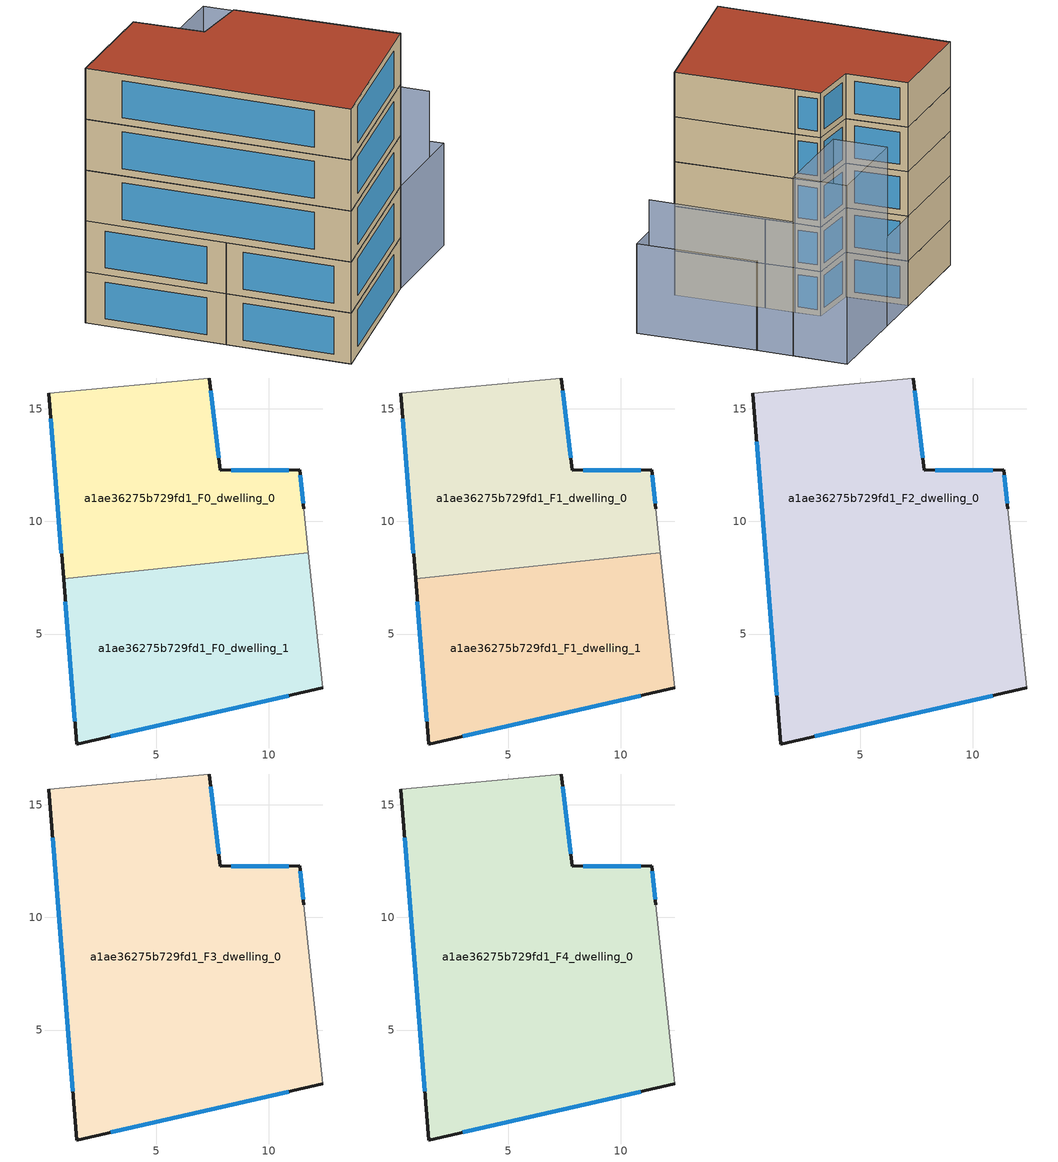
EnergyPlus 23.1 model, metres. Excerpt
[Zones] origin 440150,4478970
a1ae36275b729fd1_F0_dwelling_0
 floor ground (EU_floor_Construction): 11.76,8.61 11.54,10.56 11.36,12.29 7.84,12.27 7.35,16.37 0.22,15.69 0.89,7.45 z0
 wall outside (EU_wall_Construction): 0.89,7.45 0.22,15.69 / 7.35,16.37 7.84,12.27 11.36,12.29 11.54,10.56 z0:3
 wall adiabatic (EU_wall_Construction): 11.54,10.56 11.76,8.61 / 0.22,15.69 7.35,16.37 z0:3
 wall to a1ae36275b729fd1_F0_dwelling_1 (EU_wall_Construction): 11.75,8.61 0.88,7.45 z0:3
 window (EU_Window_Construction): 0.79,8.59 0.32,14.55 / 7.42,15.8 7.77,12.84 / 8.33,12.27 10.87,12.28 / 11.39,12.05 11.52,10.8 z0.42:2.58
a1ae36275b729fd1_F0_dwelling_1
 floor ground (EU_floor_Construction): 12.4,2.62 11.76,8.61 0.89,7.45 1.47,0.12 z0
 wall outside (EU_wall_Construction): 12.4,2.62 1.47,0.12 0.89,7.45 z0:3
 wall adiabatic (EU_wall_Construction): 11.76,8.61 12.4,2.62 z0:3
 window (EU_Window_Construction): 10.88,2.27 2.99,0.47 / 1.39,1.14 0.97,6.43 z0.42:2.58
a1ae36275b729fd1_F1_dwelling_0
 floor to a1ae36275b729fd1_F0_dwelling_0 (EU_floor_Construction): 11.75,8.61 11.54,10.56 11.36,12.29 7.84,12.27 7.35,16.37 0.22,15.69 0.88,7.45 z3
 wall outside (EU_wall_Construction): 0.89,7.45 0.22,15.69 / 7.35,16.37 7.84,12.27 11.36,12.29 11.54,10.56 z3:6
 wall adiabatic (EU_wall_Construction): 11.54,10.56 11.76,8.61 / 0.22,15.69 7.35,16.37 z3:6
 wall to a1ae36275b729fd1_F1_dwelling_1 (EU_wall_Construction): 11.75,8.61 0.88,7.45 z3:6
 window (EU_Window_Construction): 0.79,8.59 0.32,14.55 / 7.42,15.8 7.77,12.84 / 8.33,12.27 10.87,12.28 / 11.39,12.05 11.52,10.8 z3.42:5.58
a1ae36275b729fd1_F1_dwelling_1
 floor to a1ae36275b729fd1_F0_dwelling_1 (EU_floor_Construction): 12.4,2.62 11.75,8.61 0.88,7.45 1.47,0.12 z3
 wall outside (EU_wall_Construction): 12.4,2.62 1.47,0.12 0.89,7.45 z3:6
 wall adiabatic (EU_wall_Construction): 11.76,8.61 12.4,2.62 z3:6
 window (EU_Window_Construction): 10.88,2.27 2.99,0.47 / 1.39,1.14 0.97,6.43 z3.42:5.58
a1ae36275b729fd1_F2_dwelling_0
 floor to a1ae36275b729fd1_F1_dwelling_0 (EU_floor_Construction): 11.75,8.61 11.54,10.56 11.36,12.29 7.84,12.27 7.35,16.37 0.22,15.69 0.89,7.45 z6
 floor to a1ae36275b729fd1_F1_dwelling_1 (EU_floor_Construction): 12.4,2.62 11.75,8.61 0.89,7.45 1.47,0.12 z6
 wall outside (EU_wall_Construction): 12.4,2.62 1.47,0.12 0.22,15.69 / 7.35,16.37 7.84,12.27 11.36,12.29 11.54,10.56 z6:9
 wall adiabatic (EU_wall_Construction): 11.54,10.56 12.4,2.62 / 0.22,15.69 7.35,16.37 z6:9
 window (EU_Window_Construction): 10.88,2.27 2.99,0.47 / 1.3,2.28 0.4,13.53 / 7.42,15.8 7.77,12.84 / 8.33,12.27 10.87,12.28 / 11.39,12.05 11.52,10.8 z6.42:8.58
a1ae36275b729fd1_F3_dwelling_0
 floor to a1ae36275b729fd1_F2_dwelling_0 (EU_floor_Construction): 12.4,2.62 11.54,10.56 11.36,12.29 7.84,12.27 7.35,16.37 0.22,15.69 1.47,0.12 z9
 wall outside (EU_wall_Construction): 12.4,2.62 1.47,0.12 0.22,15.69 / 7.35,16.37 7.84,12.27 11.36,12.29 11.54,10.56 z9:12
 wall adiabatic (EU_wall_Construction): 11.54,10.56 12.4,2.62 / 0.22,15.69 7.35,16.37 z9:12
 window (EU_Window_Construction): 10.88,2.27 2.99,0.47 / 1.3,2.28 0.4,13.53 / 7.42,15.8 7.77,12.84 / 8.33,12.27 10.87,12.28 / 11.39,12.05 11.52,10.8 z9.42:11.58
a1ae36275b729fd1_F4_dwelling_0
 floor to a1ae36275b729fd1_F3_dwelling_0 (EU_floor_Construction): 12.4,2.62 11.54,10.56 11.36,12.29 7.84,12.27 7.35,16.37 0.22,15.69 1.47,0.12 z12
 wall outside (EU_wall_Construction): 12.4,2.62 1.47,0.12 0.22,15.69 / 7.35,16.37 7.84,12.27 11.36,12.29 11.54,10.56 z12:15
 wall adiabatic (EU_wall_Construction): 11.54,10.56 12.4,2.62 / 0.22,15.69 7.35,16.37 z12:15
 window (EU_Window_Construction): 10.88,2.27 2.99,0.47 / 1.3,2.28 0.4,13.53 / 7.42,15.8 7.77,12.84 / 8.33,12.27 10.87,12.28 / 11.39,12.05 11.52,10.8 z12.42:14.58
 roof outside (EU_roof_Construction): 11.36,12.29 11.54,10.56 12.4,2.62 1.47,0.12 0.22,15.69 7.35,16.37 7.84,12.27 z15
shading: 10.92,16.69 0.22,15.69 / 12.4,2.62 11.54,10.56 / 11.54,10.56 18.15,11.27 / 18.15,11.27 19,3.33 / 19,3.33 12.4,2.62 z0:6; 18.73,4.07 17.61,17.3 z0:9; 10.92,16.69 17.61,17.3 / 17.61,17.3 17.93,13.71 / 17.93,13.71 11.24,13.11 / 11.24,13.11 10.92,16.69 z0:12
[Building]
EU S2 Campaign: North Axis=0; Terrain=City; Solar Distribution=FullExterior
[Site:Location]
Madrid: Latitude=40.5; Longitude=-3.5; Time Zone=1; Elevation=609
[SizingPeriod:WeatherFileDays]
AnnualSizingPeriod: Begin Month=1; Begin Day of Month=1; End Month=12; End Day of Month=31; Day of Week for Start Day=Monday; Use Weather File Daylight Saving Period=No; Use Weather File Rain and Snow Indicators=No
[MATERIAL]
EU_InternalMass_Material: Roughness=MediumRough; Thickness=0.1; Conductivity=1; Density=1800; Specific Heat=900; Thermal Absorptance=0.9; Solar Absorptance=0.7; Visible Absorptance=0.7
[MATERIAL:NOMASS] Roughness=MediumRough; Thermal Absorptance=0.9; Solar Absorptance=0.7; Visible Absorptance=0.7
Name | Thermal Resistance
EU_wall_NoMass | 1.60022
EU_roof_NoMass | 1.57597
EU_floor_NoMass | 0.470652
[WINDOWMATERIAL:SIMPLEGLAZINGSYSTEM]
EU_Window_SimpleGlazing: UFactor=3.28802; Solar Heat Gain Coefficient=0.85; Visible Transmittance=0.85
[CONSTRUCTION]
EU_wall_Construction: EU_wall_NoMass
EU_roof_Construction: EU_roof_NoMass
EU_floor_Construction: EU_floor_NoMass
EU_InternalMass_Construction: EU_InternalMass_Material
EU_Window_Construction: EU_Window_SimpleGlazing
[ZONE] Type=1; Multiplier=1; Ceiling Height=autocalculate; Floor Area=autocalculate; Part of Total Floor Area=Yes
Name | Volume
a1ae36275b729fd1_F0_dwelling_0 | 221.044
a1ae36275b729fd1_F1_dwelling_0 | 221.043
a1ae36275b729fd1_F2_dwelling_0 | 442.062
a1ae36275b729fd1_F3_dwelling_0; a1ae36275b729fd1_F4_dwelling_0 | 442.063
a1ae36275b729fd1_F0_dwelling_1; a1ae36275b729fd1_F1_dwelling_1 | 221.035
[INTERNALMASS] Construction=EU_InternalMass_Construction
Name | Zone or ZoneList | Surface Area
a1ae36275b729fd1_F0_dwelling_0_EU_InternalMass | a1ae36275b729fd1_F0_dwelling_0 | 73.6812
a1ae36275b729fd1_F0_dwelling_1_EU_InternalMass | a1ae36275b729fd1_F0_dwelling_1 | 73.6783
a1ae36275b729fd1_F1_dwelling_0_EU_InternalMass | a1ae36275b729fd1_F1_dwelling_0 | 73.6812
a1ae36275b729fd1_F1_dwelling_1_EU_InternalMass | a1ae36275b729fd1_F1_dwelling_1 | 73.6783
a1ae36275b729fd1_F2_dwelling_0_EU_InternalMass | a1ae36275b729fd1_F2_dwelling_0 | 147.354
a1ae36275b729fd1_F3_dwelling_0_EU_InternalMass | a1ae36275b729fd1_F3_dwelling_0 | 147.354
a1ae36275b729fd1_F4_dwelling_0_EU_InternalMass | a1ae36275b729fd1_F4_dwelling_0 | 147.354
[OTHEREQUIPMENT] Fuel Type=Electricity; Design Level Calculation Method=Watts/Area; Power per Zone Floor Area=1; Fraction Latent=0; Fraction Radiant=0; Fraction Lost=0; Carbon Dioxide Generation Rate=0; EndUse Subcategory=EU_Step8_InternalGains
Name | Zone or ZoneList or Space or SpaceList | Schedule
EU_Step8_InternalGain_a1ae36275b729fd1_F0_dwelling_0_f000 | a1ae36275b729fd1_F0_dwelling_0 | EU_Step8_GainSchedule_a1ae36275b729fd1_F0_dwelling_0_f000
EU_Step8_InternalGain_a1ae36275b729fd1_F0_dwelling_1_f000 | a1ae36275b729fd1_F0_dwelling_1 | EU_Step8_GainSchedule_a1ae36275b729fd1_F0_dwelling_1_f000
EU_Step8_InternalGain_a1ae36275b729fd1_F1_dwelling_0_f000 | a1ae36275b729fd1_F1_dwelling_0 | EU_Step8_GainSchedule_a1ae36275b729fd1_F1_dwelling_0_f000
EU_Step8_InternalGain_a1ae36275b729fd1_F1_dwelling_1_f000 | a1ae36275b729fd1_F1_dwelling_1 | EU_Step8_GainSchedule_a1ae36275b729fd1_F1_dwelling_1_f000
EU_Step8_InternalGain_a1ae36275b729fd1_F2_dwelling_0_f000 | a1ae36275b729fd1_F2_dwelling_0 | EU_Step8_GainSchedule_a1ae36275b729fd1_F2_dwelling_0_f000
EU_Step8_InternalGain_a1ae36275b729fd1_F3_dwelling_0_f000 | a1ae36275b729fd1_F3_dwelling_0 | EU_Step8_GainSchedule_a1ae36275b729fd1_F3_dwelling_0_f000
EU_Step8_InternalGain_a1ae36275b729fd1_F4_dwelling_0_f000 | a1ae36275b729fd1_F4_dwelling_0 | EU_Step8_GainSchedule_a1ae36275b729fd1_F4_dwelling_0_f000
[ZONEVENTILATION:DESIGNFLOWRATE] Schedule=EU_AlwaysOn; Design Flow Rate Calculation Method=AirChanges/Hour; Air Changes per Hour=0.480704; Ventilation Type=Natural; Fan Pressure Rise=0; Fan Total Efficiency=1; Constant Term Coefficient=1; Temperature Term Coefficient=0; Velocity Term Coefficient=0; Velocity Squared Term Coefficient=0; Minimum Indoor Temperature=-100; Maximum Indoor Temperature=100; Delta Temperature=-100; Minimum Outdoor Temperature=-100; Maximum Outdoor Temperature=100; Maximum Wind Speed=40
Name | Zone or ZoneList or Space or SpaceList
EU_ConstantAir_a1ae36275b729fd1_F0_dwelling_0 | a1ae36275b729fd1_F0_dwelling_0
EU_ConstantAir_a1ae36275b729fd1_F0_dwelling_1 | a1ae36275b729fd1_F0_dwelling_1
EU_ConstantAir_a1ae36275b729fd1_F1_dwelling_0 | a1ae36275b729fd1_F1_dwelling_0
EU_ConstantAir_a1ae36275b729fd1_F1_dwelling_1 | a1ae36275b729fd1_F1_dwelling_1
EU_ConstantAir_a1ae36275b729fd1_F2_dwelling_0 | a1ae36275b729fd1_F2_dwelling_0
EU_ConstantAir_a1ae36275b729fd1_F3_dwelling_0 | a1ae36275b729fd1_F3_dwelling_0
EU_ConstantAir_a1ae36275b729fd1_F4_dwelling_0 | a1ae36275b729fd1_F4_dwelling_0
[HVACTEMPLATE:THERMOSTAT] Constant Heating Setpoint=20; Constant Cooling Setpoint=50
EU_HeatOnly_a1ae36275b729fd1_F0_dwelling_0; EU_HeatOnly_a1ae36275b729fd1_F0_dwelling_1; EU_HeatOnly_a1ae36275b729fd1_F1_dwelling_0; EU_HeatOnly_a1ae36275b729fd1_F1_dwelling_1; EU_HeatOnly_a1ae36275b729fd1_F2_dwelling_0; EU_HeatOnly_a1ae36275b729fd1_F3_dwelling_0; EU_HeatOnly_a1ae36275b729fd1_F4_dwelling_0
[HVACTEMPLATE:ZONE:IDEALLOADSAIRSYSTEM] System Availability Schedule=EU_AlwaysOn; Maximum Heating Supply Air Temperature=50; Minimum Cooling Supply Air Temperature=13; Maximum Heating Supply Air Humidity Ratio=0.0156; Minimum Cooling Supply Air Humidity Ratio=0.0077; Heating Limit=NoLimit; Cooling Limit=NoLimit; Heating Availability Schedule=EU_AlwaysOn; Cooling Availability Schedule=EU_CoolingOff; Dehumidification Control Type=ConstantSensibleHeatRatio; Cooling Sensible Heat Ratio=0.7; Dehumidification Setpoint=60; Humidification Control Type=None; Humidification Setpoint=30; Outdoor Air Method=None; Outdoor Air Flow Rate per Person=0.00944; Outdoor Air Flow Rate per Zone Floor Area=0; Outdoor Air Flow Rate per Zone=0; Demand Controlled Ventilation Type=None; Outdoor Air Economizer Type=NoEconomizer; Heat Recovery Type=None; Sensible Heat Recovery Effectiveness=0.7; Latent Heat Recovery Effectiveness=0.65
Name | Template Thermostat
a1ae36275b729fd1_F0_dwelling_0 | EU_HeatOnly_a1ae36275b729fd1_F0_dwelling_0
a1ae36275b729fd1_F0_dwelling_1 | EU_HeatOnly_a1ae36275b729fd1_F0_dwelling_1
a1ae36275b729fd1_F1_dwelling_0 | EU_HeatOnly_a1ae36275b729fd1_F1_dwelling_0
a1ae36275b729fd1_F1_dwelling_1 | EU_HeatOnly_a1ae36275b729fd1_F1_dwelling_1
a1ae36275b729fd1_F2_dwelling_0 | EU_HeatOnly_a1ae36275b729fd1_F2_dwelling_0
a1ae36275b729fd1_F3_dwelling_0 | EU_HeatOnly_a1ae36275b729fd1_F3_dwelling_0
a1ae36275b729fd1_F4_dwelling_0 | EU_HeatOnly_a1ae36275b729fd1_F4_dwelling_0
[SIZING:ZONE] Zone Cooling Design Supply Air Temperature Input Method=SupplyAirTemperature; Zone Cooling Design Supply Air Temperature=13; Zone Heating Design Supply Air Temperature Input Method=SupplyAirTemperature; Zone Heating Design Supply Air Temperature=50; Zone Cooling Design Supply Air Humidity Ratio=0.008; Zone Heating Design Supply Air Humidity Ratio=0.008; Cooling Design Air Flow Method=DesignDay; Cooling Design Air Flow Rate=0; Cooling Minimum Air Flow per Zone Floor Area=0.000762; Cooling Minimum Air Flow=0; Cooling Minimum Air Flow Fraction=0.2; Heating Design Air Flow Method=DesignDay; Heating Design Air Flow Rate=0; Heating Maximum Air Flow per Zone Floor Area=0.002032; Heating Maximum Air Flow=0.141576; Heating Maximum Air Flow Fraction=0.3; Account for Dedicated Outdoor Air System=No; Dedicated Outdoor Air System Control Strategy=NeutralSupplyAir; Dedicated Outdoor Air Low Setpoint Temperature for Design=autosize; Dedicated Outdoor Air High Setpoint Temperature for Design=autosize; Zone Load Sizing Method=Sensible Load Only No Latent Load; Zone Latent Cooling Design Supply Air Humidity Ratio Input Method=HumidityRatioDifference; Zone Cooling Design Supply Air Humidity Ratio Difference=0.005; Zone Latent Heating Design Supply Air Humidity Ratio Input Method=HumidityRatioDifference; Zone Humidification Design Supply Air Humidity Ratio Difference=0.005
a1ae36275b729fd1_F0_dwelling_0; a1ae36275b729fd1_F0_dwelling_1; a1ae36275b729fd1_F1_dwelling_0; a1ae36275b729fd1_F1_dwelling_1; a1ae36275b729fd1_F2_dwelling_0; a1ae36275b729fd1_F3_dwelling_0; a1ae36275b729fd1_F4_dwelling_0
[SCHEDULE:CONSTANT]
Name | Hourly Value
EU_AlwaysOn | 1
EU_CoolingOff | 0
[SCHEDULE:FILE] Column Number=1; Rows to Skip at Top=0; Number of Hours of Data=8760; Column Separator=Comma; Interpolate to Timestep=No; Minutes per Item=60; Adjust Schedule for Daylight Savings=Yes
Name | File
EU_Step8_GainSchedule_a1ae36275b729fd1_F0_dwelling_0_f000 | ../../schedules/a1ae36275b729fd1/a1ae36275b729fd1_F0_dwelling_0_f000_gain.csv
EU_Step8_GainSchedule_a1ae36275b729fd1_F0_dwelling_1_f000 | ../../schedules/a1ae36275b729fd1/a1ae36275b729fd1_F0_dwelling_1_f000_gain.csv
EU_Step8_GainSchedule_a1ae36275b729fd1_F1_dwelling_0_f000 | ../../schedules/a1ae36275b729fd1/a1ae36275b729fd1_F1_dwelling_0_f000_gain.csv
EU_Step8_GainSchedule_a1ae36275b729fd1_F1_dwelling_1_f000 | ../../schedules/a1ae36275b729fd1/a1ae36275b729fd1_F1_dwelling_1_f000_gain.csv
EU_Step8_GainSchedule_a1ae36275b729fd1_F2_dwelling_0_f000 | ../../schedules/a1ae36275b729fd1/a1ae36275b729fd1_F2_dwelling_0_f000_gain.csv
EU_Step8_GainSchedule_a1ae36275b729fd1_F3_dwelling_0_f000 | ../../schedules/a1ae36275b729fd1/a1ae36275b729fd1_F3_dwelling_0_f000_gain.csv
EU_Step8_GainSchedule_a1ae36275b729fd1_F4_dwelling_0_f000 | ../../schedules/a1ae36275b729fd1/a1ae36275b729fd1_F4_dwelling_0_f000_gain.csv
